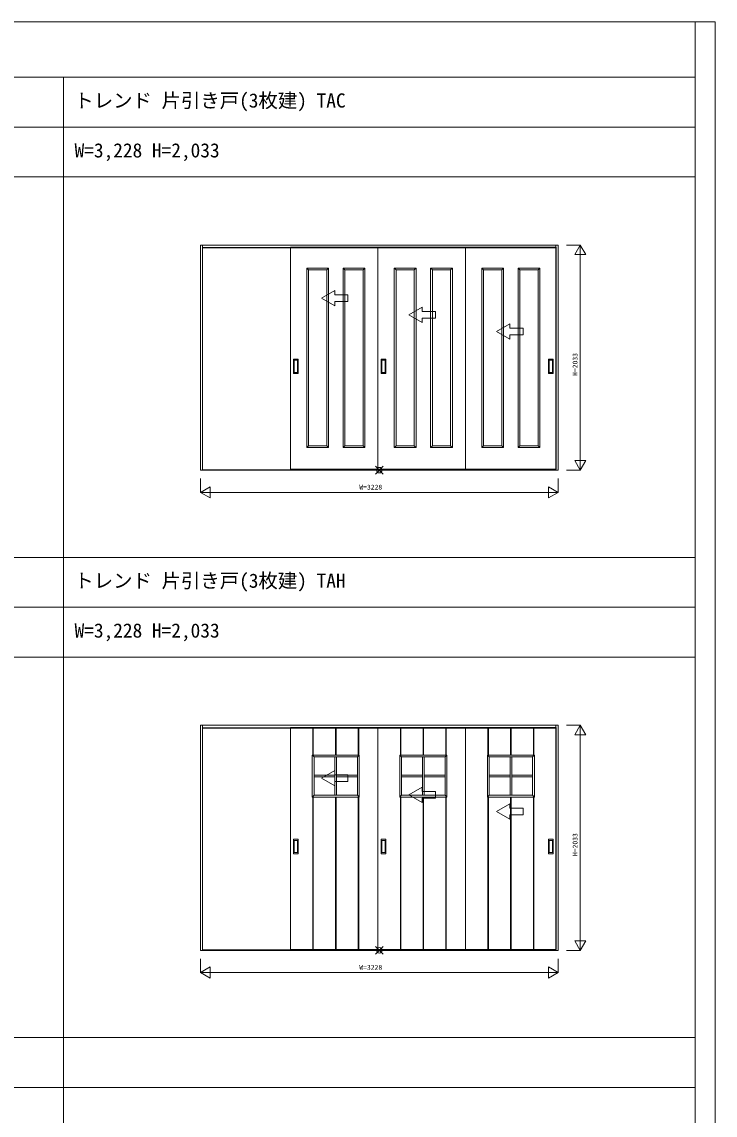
# Model space of a CAD drawing. Units: millimetres, scale not verified. Extents: x -14341 to 14341, y -10000 to 10000.
# Drawn here: x 8084 to 14341, y 130 to 10000 of the extents above; entities that cross this region are included whole.
import ezdxf
from ezdxf.enums import TextEntityAlignment as Align

# ---------------------------------------------------------------- set-up
doc = ezdxf.new("R2010")
doc.units = ezdxf.units.MM
doc.header["$LTSCALE"] = 50
doc.layers.add('0-0_0', color=7, linetype='Continuous')
for name, color, linetype, lineweight in [('0-1_YKK_F1', 7, 'Continuous', 18), ('0-2_YKK_IN', 1, 'Continuous', 18), ('0-3_YKK_A1', 4, 'Continuous', 18), ('0-4_YKK_N1', 2, 'Continuous', 18)]:
    doc.layers.add(name, color=color, linetype=linetype, lineweight=lineweight)
doc.styles.add('ＭＳ ゴシック', font='')
doc.styles.get('ＭＳ ゴシック').set_extended_font_data('MS Gothic')

msp = doc.modelspace()

# ---------------------------------------------------------------- linework, layer by layer
at = {"layer": '0-1_YKK_F1'}
for p, q in [((-14340.51, 10000), (14340.51, 10000)), ((14159.49, -10000), (14159.49, 10000)), ((14340.51, -10000), (14340.51, 10000)), ((-14340.51, 9500), (14159.49, 9500)), ((8459.49, -10000), (8459.49, 9500)), ((-14340.51, 9050), (14159.49, 9050)), ((-14340.51, 8600), (14159.49, 8600)), ((-14340.51, 5165), (14159.49, 5165)), ((-14340.51, 4715), (14159.49, 4715)), ((-14340.51, 4265), (14159.49, 4265)), ((-14340.51, 830), (14159.49, 830)), ((-14340.51, 380), (14159.49, 380))]:
    msp.add_line(p, q, dxfattribs=at)
at = {"layer": '0-2_YKK_IN'}
for p, q in [((11274.14, 5917.14), (11344.85, 5987.86)), ((11274.14, 5987.86), (11344.85, 5917.14)), ((11274.14, 1582.14), (11344.85, 1652.86)), ((11274.14, 1652.86), (11344.85, 1582.14))]:
    msp.add_line(p, q, dxfattribs=at)
for centre in [(11309.49, 5952.5), (11309.49, 1617.5)]:
    msp.add_circle(centre, 25, dxfattribs=at)
at = {"layer": '0-3_YKK_A1'}
for p, q in [((9695.49, 7985.5), (12923.49, 7985.5)), ((9695.49, 5952.5), (9695.49, 7985.5)), ((9715.49, 7985.5), (9715.49, 7955.5)), ((9715.49, 7961.5), (12903.49, 7961.5)), ((9715.49, 7958.5), (12903.49, 7958.5)), ((9715.49, 5956.5), (9715.49, 7955.5)), ((10506.99, 7964.5), (11296.99, 7964.5)), ((10506.99, 5960.5), (10506.99, 7964.5)), ((11296.99, 7964.5), (12086.99, 7964.5)), ((11296.99, 5960.5), (11296.99, 7964.5)), ((12086.99, 5960.5), (12086.99, 7964.5)), ((12903.49, 7985.5), (12903.49, 7955.5)), ((12903.49, 5956.5), (12903.49, 7955.5)), ((12923.49, 5952.5), (12923.49, 7985.5)), ((10654.89, 7776), (10654.89, 6156)), ((10851.29, 7776), (10654.89, 7776)), ((10670.89, 7760), (10654.89, 7776)), ((10670.89, 7760), (10670.89, 6172)), ((10835.29, 7760), (10670.89, 7760)), ((10835.29, 7760), (10851.29, 7776)), ((10982.69, 7776), (10982.69, 6156)), ((11179.09, 7776), (10982.69, 7776)), ((10998.69, 7760), (10982.69, 7776)), ((10998.69, 7760), (10998.69, 6172)), ((11163.09, 7760), (10998.69, 7760)), ((11163.09, 7760), (11179.09, 7776)), ((11444.89, 7776), (11444.89, 6156)), ((11641.29, 7776), (11444.89, 7776)), ((11460.89, 7760), (11444.89, 7776)), ((11460.89, 7760), (11460.89, 6172)), ((11625.29, 7760), (11460.89, 7760)), ((11625.29, 7760), (11641.29, 7776)), ((11772.69, 7776), (11772.69, 6156)), ((11969.09, 7776), (11772.69, 7776)), ((11788.69, 7760), (11772.69, 7776)), ((11788.69, 7760), (11788.69, 6172)), ((11953.09, 7760), (11788.69, 7760)), ((11953.09, 7760), (11969.09, 7776)), ((12234.89, 7776), (12234.89, 6156)), ((12431.29, 7776), (12234.89, 7776)), ((12250.89, 7760), (12234.89, 7776)), ((12250.89, 7760), (12250.89, 6172)), ((12415.29, 7760), (12250.89, 7760)), ((12415.29, 7760), (12431.29, 7776)), ((12562.69, 7776), (12562.69, 6156)), ((12759.09, 7776), (12562.69, 7776)), ((12578.69, 7760), (12562.69, 7776)), ((12578.69, 7760), (12578.69, 6172)), ((12743.09, 7760), (12578.69, 7760)), ((12743.09, 7760), (12759.09, 7776)), ((10786.99, 7506), (10906.99, 7575.28)), ((10786.99, 7506), (10906.99, 7436.72)), ((10906.99, 7536), (10906.99, 7575.28)), ((10906.99, 7436.72), (10906.99, 7476)), ((11576.99, 7356), (11696.99, 7425.28)), ((11696.99, 7386), (11696.99, 7425.28)), ((11576.99, 7356), (11696.99, 7286.72)), ((11696.99, 7286.72), (11696.99, 7326)), ((12366.99, 7206), (12486.99, 7275.28)), ((12366.99, 7206), (12486.99, 7136.72)), ((12486.99, 7236), (12486.99, 7275.28)), ((12486.99, 7136.72), (12486.99, 7176)), ((10535.99, 6826.5), (10535.99, 6954.5)), ((10576.99, 6955.5), (10536.99, 6955.5)), ((10541.99, 6836.5), (10541.99, 6944.5)), ((10542.99, 6945.5), (10570.99, 6945.5)), ((10571.99, 6944.5), (10571.99, 6836.5)), ((10577.99, 6826.5), (10577.99, 6954.5)), ((11325.99, 6826.5), (11325.99, 6954.5)), ((11366.99, 6955.5), (11326.99, 6955.5)), ((11331.99, 6836.5), (11331.99, 6944.5)), ((11332.99, 6945.5), (11360.99, 6945.5)), ((11361.99, 6944.5), (11361.99, 6836.5)), ((11367.99, 6826.5), (11367.99, 6954.5)), ((12835.99, 6826.5), (12835.99, 6954.5)), ((12836.99, 6955.5), (12876.99, 6955.5)), ((12841.99, 6944.5), (12841.99, 6836.5)), ((12870.99, 6945.5), (12842.99, 6945.5)), ((12871.99, 6836.5), (12871.99, 6944.5)), ((12877.99, 6826.5), (12877.99, 6954.5)), ((10576.99, 6825.5), (10536.99, 6825.5)), ((10570.99, 6835.5), (10542.99, 6835.5)), ((11366.99, 6825.5), (11326.99, 6825.5)), ((11360.99, 6835.5), (11332.99, 6835.5)), ((12836.99, 6825.5), (12876.99, 6825.5)), ((12842.99, 6835.5), (12870.99, 6835.5)), ((10670.89, 6172), (10654.89, 6156)), ((10835.29, 6172), (10851.29, 6156)), ((10998.69, 6172), (10982.69, 6156)), ((11163.09, 6172), (11179.09, 6156)), ((11460.89, 6172), (11444.89, 6156)), ((11625.29, 6172), (11641.29, 6156)), ((11788.69, 6172), (11772.69, 6156)), ((11953.09, 6172), (11969.09, 6156)), ((12250.89, 6172), (12234.89, 6156)), ((12415.29, 6172), (12431.29, 6156)), ((12578.69, 6172), (12562.69, 6156)), ((12743.09, 6172), (12759.09, 6156)), ((12923.49, 5952.5), (9695.49, 5952.5)), ((9715.49, 5952.5), (9715.49, 5956.5)), ((12903.49, 5956.5), (9715.49, 5956.5)), ((11296.99, 5960.5), (10506.99, 5960.5)), ((12086.99, 5960.5), (11296.99, 5960.5)), ((12906.99, 5960.5), (12086.99, 5960.5)), ((12903.49, 5952.5), (12903.49, 5956.5)), ((9695.49, 3650.5), (12923.49, 3650.5)), ((9695.49, 1617.5), (9695.49, 3650.5)), ((9715.49, 3650.5), (9715.49, 3620.5)), ((9715.49, 3626.5), (12903.49, 3626.5)), ((9715.49, 3623.5), (12903.49, 3623.5)), ((9715.49, 1621.5), (9715.49, 3620.5)), ((10506.99, 3629.5), (11296.99, 3629.5)), ((10506.99, 1625.5), (10506.99, 3629.5)), ((10709.99, 3629.5), (10709.99, 3379.5)), ((10713.99, 3629.5), (10713.99, 3379.5)), ((10914.99, 3629.5), (10914.99, 3379.5)), ((10918.99, 3629.5), (10918.99, 3379.5)), ((11119.99, 3629.5), (11119.99, 3379.5)), ((11123.99, 3629.5), (11123.99, 3379.5)), ((11296.99, 3629.5), (12086.99, 3629.5)), ((11296.99, 1625.5), (11296.99, 3629.5)), ((11499.99, 3629.5), (11499.99, 3379.5)), ((11503.99, 3629.5), (11503.99, 3379.5)), ((11704.99, 3629.5), (11704.99, 3379.5)), ((11708.99, 3629.5), (11708.99, 3379.5)), ((11909.99, 3629.5), (11909.99, 3379.5)), ((11913.99, 3629.5), (11913.99, 3379.5)), ((12086.99, 1625.5), (12086.99, 3629.5)), ((12289.99, 3629.5), (12289.99, 3379.5)), ((12293.99, 3629.5), (12293.99, 3379.5)), ((12494.99, 3629.5), (12494.99, 3379.5)), ((12498.99, 3629.5), (12498.99, 3379.5)), ((12699.99, 3629.5), (12699.99, 3379.5)), ((12703.99, 3629.5), (12703.99, 3379.5)), ((12903.49, 3650.5), (12903.49, 3620.5)), ((12903.49, 1621.5), (12903.49, 3620.5)), ((12923.49, 1617.5), (12923.49, 3650.5)), ((10720.99, 3363.5), (10704.99, 3379.5)), ((10909.49, 3363.5), (10909.49, 3017.5)), ((10924.49, 3363.5), (10924.49, 3017.5)), ((11112.99, 3363.5), (11128.99, 3379.5)), ((11510.99, 3363.5), (11494.99, 3379.5)), ((11699.49, 3363.5), (11699.49, 3017.5)), ((11714.49, 3363.5), (11714.49, 3017.5)), ((11902.99, 3363.5), (11918.99, 3379.5)), ((12300.99, 3363.5), (12284.99, 3379.5)), ((12489.49, 3363.5), (12489.49, 3017.5)), ((12504.49, 3363.5), (12504.49, 3017.5)), ((12692.99, 3363.5), (12708.99, 3379.5)), ((10720.99, 3198), (10909.49, 3198)), ((10720.99, 3183), (10909.49, 3183)), ((10786.99, 3171), (10906.99, 3240.28)), ((10786.99, 3171), (10906.99, 3101.72)), ((10906.99, 3201), (10906.99, 3240.28)), ((10924.49, 3198), (11112.99, 3198)), ((10924.49, 3183), (11112.99, 3183)), ((11510.99, 3198), (11699.49, 3198)), ((11510.99, 3183), (11699.49, 3183)), ((11714.49, 3198), (11902.99, 3198)), ((11714.49, 3183), (11902.99, 3183)), ((12300.99, 3198), (12489.49, 3198)), ((12300.99, 3183), (12489.49, 3183)), ((12504.49, 3198), (12692.99, 3198)), ((12504.49, 3183), (12692.99, 3183)), ((10906.99, 3101.72), (10906.99, 3141)), ((11576.99, 3021), (11696.99, 3090.28)), ((11696.99, 3051), (11696.99, 3090.28)), ((10720.99, 3017.5), (10704.99, 3001.5)), ((10709.99, 3001.5), (10709.99, 1625.5)), ((10713.99, 3001.5), (10713.99, 1625.5)), ((10914.99, 3001.5), (10914.99, 1625.5)), ((10918.99, 3001.5), (10918.99, 1625.5)), ((11112.99, 3017.5), (11128.99, 3001.5)), ((11119.99, 3001.5), (11119.99, 1625.5)), ((11123.99, 3001.5), (11123.99, 1625.5)), ((11510.99, 3017.5), (11494.99, 3001.5)), ((11499.99, 3001.5), (11499.99, 1625.5)), ((11503.99, 3001.5), (11503.99, 1625.5)), ((11576.99, 3021), (11696.99, 2951.72)), ((11696.99, 2951.72), (11696.99, 2991)), ((11704.99, 3001.5), (11704.99, 1625.5)), ((11708.99, 3001.5), (11708.99, 1625.5)), ((11902.99, 3017.5), (11918.99, 3001.5)), ((11909.99, 3001.5), (11909.99, 1625.5)), ((11913.99, 3001.5), (11913.99, 1625.5)), ((12300.99, 3017.5), (12284.99, 3001.5)), ((12289.99, 3001.5), (12289.99, 1625.5)), ((12293.99, 3001.5), (12293.99, 1625.5)), ((12494.99, 3001.5), (12494.99, 1625.5)), ((12498.99, 3001.5), (12498.99, 1625.5)), ((12692.99, 3017.5), (12708.99, 3001.5)), ((12699.99, 3001.5), (12699.99, 1625.5)), ((12703.99, 3001.5), (12703.99, 1625.5)), ((12366.99, 2871), (12486.99, 2940.28)), ((12366.99, 2871), (12486.99, 2801.72)), ((12486.99, 2901), (12486.99, 2940.28)), ((12486.99, 2801.72), (12486.99, 2841)), ((10535.99, 2491.5), (10535.99, 2619.5)), ((10576.99, 2620.5), (10536.99, 2620.5)), ((10541.99, 2501.5), (10541.99, 2609.5)), ((10542.99, 2610.5), (10570.99, 2610.5)), ((10571.99, 2609.5), (10571.99, 2501.5)), ((10577.99, 2491.5), (10577.99, 2619.5)), ((11325.99, 2491.5), (11325.99, 2619.5)), ((11366.99, 2620.5), (11326.99, 2620.5)), ((11331.99, 2501.5), (11331.99, 2609.5)), ((11332.99, 2610.5), (11360.99, 2610.5)), ((11361.99, 2609.5), (11361.99, 2501.5)), ((11367.99, 2491.5), (11367.99, 2619.5)), ((12835.99, 2491.5), (12835.99, 2619.5)), ((12836.99, 2620.5), (12876.99, 2620.5)), ((12841.99, 2609.5), (12841.99, 2501.5)), ((12870.99, 2610.5), (12842.99, 2610.5)), ((12871.99, 2501.5), (12871.99, 2609.5)), ((12877.99, 2491.5), (12877.99, 2619.5)), ((10576.99, 2490.5), (10536.99, 2490.5)), ((10570.99, 2500.5), (10542.99, 2500.5)), ((11366.99, 2490.5), (11326.99, 2490.5)), ((11360.99, 2500.5), (11332.99, 2500.5)), ((12836.99, 2490.5), (12876.99, 2490.5)), ((12842.99, 2500.5), (12870.99, 2500.5)), ((12923.49, 1617.5), (9695.49, 1617.5)), ((9715.49, 1617.5), (9715.49, 1621.5)), ((12903.49, 1621.5), (9715.49, 1621.5)), ((11296.99, 1625.5), (10506.99, 1625.5)), ((12086.99, 1625.5), (11296.99, 1625.5)), ((12906.99, 1625.5), (12086.99, 1625.5)), ((12903.49, 1617.5), (12903.49, 1621.5))]:
    msp.add_line(p, q, dxfattribs=at)
for points in [[(12086.99, 7964.5), (12906.99, 7964.5), (12906.99, 5960.5)], [(10654.89, 6156), (10851.29, 6156), (10851.29, 7776)], [(10670.89, 6172), (10835.29, 6172), (10835.29, 7760)], [(10982.69, 6156), (11179.09, 6156), (11179.09, 7776)], [(10998.69, 6172), (11163.09, 6172), (11163.09, 7760)], [(11444.89, 6156), (11641.29, 6156), (11641.29, 7776)], [(11460.89, 6172), (11625.29, 6172), (11625.29, 7760)], [(11772.69, 6156), (11969.09, 6156), (11969.09, 7776)], [(11788.69, 6172), (11953.09, 6172), (11953.09, 7760)], [(12234.89, 6156), (12431.29, 6156), (12431.29, 7776)], [(12250.89, 6172), (12415.29, 6172), (12415.29, 7760)], [(12562.69, 6156), (12759.09, 6156), (12759.09, 7776)], [(12578.69, 6172), (12743.09, 6172), (12743.09, 7760)], [(10906.99, 7536), (11026.99, 7536), (11026.99, 7476), (10906.99, 7476)], [(11696.99, 7386), (11816.99, 7386), (11816.99, 7326), (11696.99, 7326)], [(12486.99, 7236), (12606.99, 7236), (12606.99, 7176), (12486.99, 7176)], [(12086.99, 3629.5), (12906.99, 3629.5), (12906.99, 1625.5)], [(10906.99, 3201), (11026.99, 3201), (11026.99, 3141), (10906.99, 3141)], [(11696.99, 3051), (11816.99, 3051), (11816.99, 2991), (11696.99, 2991)], [(12486.99, 2901), (12606.99, 2901), (12606.99, 2841), (12486.99, 2841)]]:
    msp.add_lwpolyline(points, dxfattribs=at)
for points in [[(10704.99, 3379.5), (10704.99, 3001.5), (11128.99, 3001.5), (11128.99, 3379.5)], [(10720.99, 3363.5), (10720.99, 3017.5), (11112.99, 3017.5), (11112.99, 3363.5)], [(11494.99, 3379.5), (11494.99, 3001.5), (11918.99, 3001.5), (11918.99, 3379.5)], [(11510.99, 3363.5), (11510.99, 3017.5), (11902.99, 3017.5), (11902.99, 3363.5)], [(12284.99, 3379.5), (12284.99, 3001.5), (12708.99, 3001.5), (12708.99, 3379.5)], [(12300.99, 3363.5), (12300.99, 3017.5), (12692.99, 3017.5), (12692.99, 3363.5)]]:
    msp.add_lwpolyline(points, close=True, dxfattribs=at)
for centre, start, end in [((10536.99, 6954.5), 90, 180), ((10542.99, 6944.5), 90, 180), ((10570.99, 6944.5), 0, 90), ((10576.99, 6954.5), 0, 90), ((11326.99, 6954.5), 90, 180), ((11332.99, 6944.5), 90, 180), ((11360.99, 6944.5), 0, 90), ((11366.99, 6954.5), 0, 90), ((12836.99, 6954.5), 90, 180), ((12842.99, 6944.5), 90, 180), ((12870.99, 6944.5), 360, 90), ((12876.99, 6954.5), 0, 90), ((10536.99, 6826.5), 180, 270), ((10542.99, 6836.5), 180, 270), ((10570.99, 6836.5), 270, 0), ((10576.99, 6826.5), 270, 0), ((11326.99, 6826.5), 180, 270), ((11332.99, 6836.5), 180, 270), ((11360.99, 6836.5), 270, 0), ((11366.99, 6826.5), 270, 0), ((12836.99, 6826.5), 180, 270), ((12842.99, 6836.5), 180, 270), ((12870.99, 6836.5), 270, 360), ((12876.99, 6826.5), 270, 0), ((10536.99, 2619.5), 90, 180), ((10542.99, 2609.5), 90, 180), ((10570.99, 2609.5), 0, 90), ((10576.99, 2619.5), 0, 90), ((11326.99, 2619.5), 90, 180), ((11332.99, 2609.5), 90, 180), ((11360.99, 2609.5), 0, 90), ((11366.99, 2619.5), 0, 90), ((12836.99, 2619.5), 90, 180), ((12842.99, 2609.5), 90, 180), ((12870.99, 2609.5), 360, 90), ((12876.99, 2619.5), 0, 90), ((10536.99, 2491.5), 180, 270), ((10542.99, 2501.5), 180, 270), ((10570.99, 2501.5), 270, 0), ((10576.99, 2491.5), 270, 0), ((11326.99, 2491.5), 180, 270), ((11332.99, 2501.5), 180, 270), ((11360.99, 2501.5), 270, 0), ((11366.99, 2491.5), 270, 0), ((12836.99, 2491.5), 180, 270), ((12842.99, 2501.5), 180, 270), ((12870.99, 2501.5), 270, 360), ((12876.99, 2491.5), 270, 0)]:
    msp.add_arc(centre, 1, start, end, dxfattribs=at)
at = {"layer": '0-4_YKK_N1'}
for p, q in [((12998.49, 7985.5), (13123.49, 7985.5)), ((13073.49, 7898.9), (13173.49, 7898.9)), ((13123.49, 7985.5), (13123.49, 5952.5)), ((13073.49, 6039.1), (13173.49, 6039.1)), ((12998.49, 5952.5), (13123.49, 5952.5)), ((12923.49, 5877.5), (12923.49, 5752.5)), ((9695.49, 5752.5), (9782.09, 5802.5)), ((9695.49, 5752.5), (9782.09, 5702.5)), ((9782.09, 5802.5), (9782.09, 5702.5)), ((12836.89, 5802.5), (12923.49, 5752.5)), ((12998.49, 3650.5), (13123.49, 3650.5)), ((13073.49, 3563.9), (13173.49, 3563.9)), ((13123.49, 3650.5), (13123.49, 1617.5)), ((13073.49, 1704.1), (13173.49, 1704.1)), ((12998.49, 1617.5), (13123.49, 1617.5)), ((12923.49, 1542.5), (12923.49, 1417.5)), ((9695.49, 1417.5), (9782.09, 1467.5)), ((9695.49, 1417.5), (9782.09, 1367.5)), ((9782.09, 1467.5), (9782.09, 1367.5)), ((12836.89, 1467.5), (12923.49, 1417.5))]:
    msp.add_line(p, q, dxfattribs=at)
for points in [[(13073.49, 7898.9), (13123.49, 7985.5), (13173.49, 7898.9)], [(13073.49, 6039.1), (13123.49, 5952.5), (13173.49, 6039.1)], [(9695.49, 5877.5), (9695.49, 5752.5), (12923.49, 5752.5)], [(12836.89, 5802.5), (12836.89, 5702.5), (12923.49, 5752.5)], [(13073.49, 3563.9), (13123.49, 3650.5), (13173.49, 3563.9)], [(13073.49, 1704.1), (13123.49, 1617.5), (13173.49, 1704.1)], [(9695.49, 1542.5), (9695.49, 1417.5), (12923.49, 1417.5)], [(12836.89, 1467.5), (12836.89, 1367.5), (12923.49, 1417.5)]]:
    msp.add_lwpolyline(points, dxfattribs=at)

# ---------------------------------------------------------------- texts
at = {"layer": '0-0_0', "style": 'ＭＳ ゴシック'}
for s, p in [('トレンド 片引き戸(3枚建) TAC', (8557.49, 9187.5)), ('W=3,228 H=2,033', (8559.49, 8737.5)), ('トレンド 片引き戸(3枚建) TAH', (8557.49, 4852.5)), ('W=3,228 H=2,033', (8559.49, 4402.5))]:
    msp.add_text(s, height=128.3, dxfattribs=at).set_placement(p, align=Align.BOTTOM_LEFT)
at = {"layer": '0-4_YKK_N1', "color": 7, "style": 'ＭＳ ゴシック'}
for p in [(13111.49, 6804), (13111.49, 2469)]:
    msp.add_text('H=2033', height=43.99, rotation=90, dxfattribs=at).set_placement(p, align=Align.BOTTOM_LEFT)
for p in [(11129.49, 5764.5), (11129.49, 1429.5)]:
    msp.add_text('W=3228', height=43.99, dxfattribs=at).set_placement(p, align=Align.BOTTOM_LEFT)

doc.saveas('drawing.dxf')
